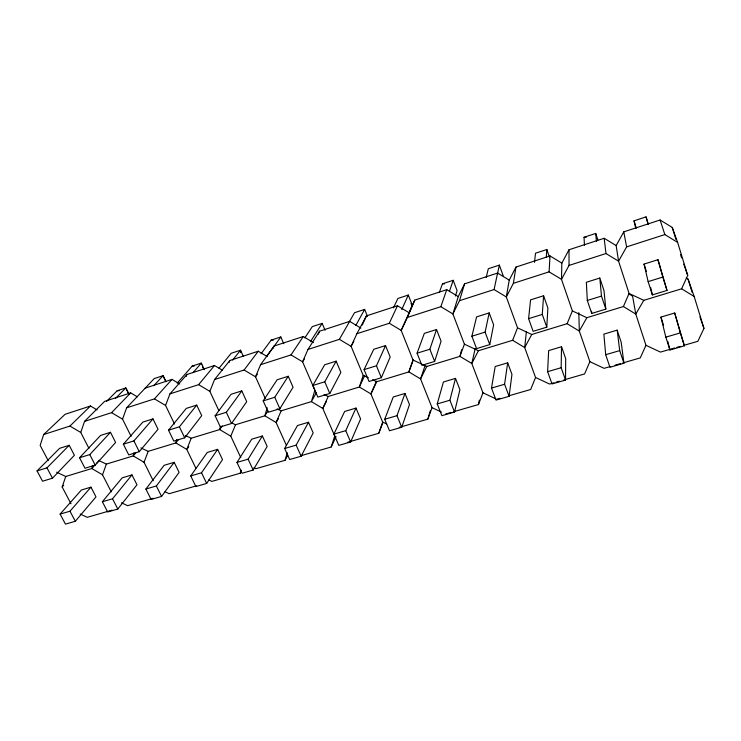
<?xml version="1.0" encoding="UTF-8"?>
<svg xmlns="http://www.w3.org/2000/svg" width="741" height="741" viewBox="0 0 741 741"><rect width="100%" height="100%" fill="white"/><g stroke="black" fill="none" stroke-linecap="round" stroke-linejoin="round"><path stroke-width="1.11" d="M565.531 380.059L565.679 358.57L561.521 346.751L548.646 350.595L547.618 371.676L552.026 383.949L565.531 380.059L561.159 367.721L561.521 346.751M561.835 263.12L561.502 279.376L572.376 310.924L567.115 323.697L531.751 334.478L517.524 327.818L506.307 296.946L509.234 280.126L515.977 267.066L550.026 255.941L561.835 263.12L569.014 249.745L604.165 238.269L616.151 245.567L618.568 261.193L629.072 293.455L623.403 306.542L586.844 317.685L572.376 310.924M546.793 327.161L547.877 307.95L543.588 295.761L530.575 299.864L528.592 318.649L533.14 331.329L546.793 327.161L542.282 314.416L543.588 295.761M569.014 249.745L569.032 265.426L561.502 279.376L549.09 271.845L550.026 255.941M546.274 257.414L546.83 249.504L535.493 253.227L534.53 262.342M526.36 331.977L524.693 347.557L535.558 377.484L530.676 389.497L508.798 395.805M509.095 396.324L511.948 374.39L507.668 362.821L495.192 366.545L491.496 388.071L496.044 400.084L509.095 396.324L504.584 384.246L507.668 362.821M324.123 394.564L328.226 396.491L359.376 387.006L363.192 375.354L351.114 346.371L356.893 333.709L389.303 323.271L401.196 330.421L413.006 360.015L426.77 366.462L459.929 356.356L464.422 344.176L452.899 313.952L459.503 300.679L494.08 289.546L506.307 296.946L513.365 283.34L515.977 267.066M453.26 411.811L478.454 404.558L479.307 400.149M489.764 344.584L493.608 324.845L489.19 312.915L476.593 316.879L471.887 336.219L476.574 348.622L489.764 344.584L485.105 332.125L489.19 312.915M92.495 465.45L91.838 468.525L65.736 476.482L56.603 472.174M494.08 289.546L497.582 273.068L509.234 280.126M497.433 274.114L499.341 265.111L488.319 268.733L486.189 277.486M475.231 348.446L471.795 363.498L482.984 392.813L478.454 404.558M133.954 452.77L133.232 455.91L106.371 464.098L99.174 460.698M454.52 412.042L459.911 389.72L455.511 378.382L443.433 381.986L437.227 403.928L441.895 415.682L454.52 412.042L449.889 400.233L455.511 378.382M176.627 439.728L175.83 442.933L148.181 451.352L140.873 447.907M461.68 349.641L459.929 356.356L471.795 363.498L478.417 350.725L512.652 340.295L524.693 347.557L531.751 334.478M220.559 426.297L219.679 429.567L191.215 438.246L185.343 435.476M208.767 479.909L211.907 481.391L240.167 473.24L241.066 470.081M267.186 407.698L264.852 415.803L235.527 424.741L231.553 422.87M399.288 427.372L427.844 419.137L430.345 410.634M459.503 300.679L464.588 283.84L497.582 273.068M253.95 467.784L255.904 468.701L285.007 460.318L287.295 452.788M458.253 296.604L452.899 313.952L440.839 306.681L407.374 317.454L401.196 330.421L414.765 300.114L446.758 289.666L458.253 296.604L464.588 283.84M434.652 361.432L441.071 341.193L436.532 329.513L424.343 333.357L417.081 353.198L421.898 365.322L434.652 361.432L429.863 349.233L436.532 329.513M455.4 296.011L457.095 290.657L453.186 280.293L442.47 283.812L439.293 292.51M97.09 409.912L90.485 406.003L65.115 414.293L43.673 434.522L40.162 445.387L48.202 460.596M301.216 455.641L331.19 446.999L334.747 436.014L322.78 408.411L311.387 401.622L281.182 410.829L277.143 408.93M425.121 365.424L420.564 378.938L432.031 407.661L427.844 419.137M449.537 291.083L453.186 280.293M71.025 503.76L62.151 486.976L65.736 476.482M88.92 448.342L80.76 432.457L84.548 421.37L104.592 401.4L130.675 392.878L137.354 396.843M401.733 427.251L409.486 404.567L404.975 393.462L393.267 396.954L384.727 419.267L389.507 430.771L401.733 427.251L396.972 415.682L404.975 393.462M347.89 442.192L378.781 433.281L382.643 422.055L370.917 393.906L359.376 387.006L364.739 375.52M440.839 306.681L446.758 289.666M413.006 360.015L408.865 371.917L376.734 381.708L372.566 379.753M111.298 491.894L102.517 474.805L106.371 464.098M131.111 436.347L122.543 419.156L126.628 407.828L154.202 378.595L163.085 375.668L166.012 381.782M413.246 360.033L408.865 371.917L420.564 378.938L426.77 366.462M153.22 480.714L144.041 462.291L148.181 451.352M174.515 424.009L165.558 405.457L169.948 393.879L186.917 374.511L214.51 365.508L222.337 370.167M186.139 376.548L186.917 374.511M378.781 433.281L382.93 422.49M512.652 340.295L517.524 327.818M195.837 468.173L186.778 449.407L191.215 438.246M218.836 410.57L209.86 391.35L214.566 379.522L229.867 360.487L258.257 351.225L267.177 356.551M229.034 362.571L229.867 360.487M240.779 457.595L230.775 436.153L235.527 424.741M313.424 342.574L303.291 336.516L274.059 346.056L260.563 364.711L255.515 376.808L265.269 398.473M273.17 348.177L274.059 346.056M407.374 317.454L414.765 300.114M381.356 377.715L390.183 357.023L385.542 345.584L373.733 349.307L364.09 369.611L369.018 381.476L381.356 377.715L376.447 365.785L385.542 345.584M409.125 312.665L412.302 305.218L408.3 295.048L397.88 298.475L393.415 307.867M578.814 312.646L579.323 331.088L589.864 361.664L584.584 373.955L563.799 379.948M350.623 441.969L360.598 418.961L355.995 408.078L344.639 411.468L333.904 434.115L338.785 445.378L350.623 441.969L345.76 430.651L355.995 408.078M376.447 381.189L370.917 393.906L376.734 381.708M281.182 410.829L276.087 422.49L286.406 445.397M360.876 328.087L349.678 321.362L319.575 331.199L307.978 349.446L302.578 361.821L314.897 390.229L311.387 401.622L316.444 392.545M318.269 334.182L319.575 331.199M401.761 309.571L408.3 295.048M628.646 293.76L632.573 296.15L635.787 314.064L645.957 345.315L640.28 357.903L622.746 362.96M629.072 293.455L643.799 300.327L681.609 288.814L687.722 275.393L677.617 242.39L672.244 227.431L660.092 220.003L623.774 231.859L616.151 245.567M328.226 396.491L322.78 408.411L326.531 401.252M362.275 325.04L366.452 315.888L397.482 305.755L408.828 312.582M331.19 446.999L336.062 436.597M389.303 323.271L397.482 305.755M686.231 277.986L688.074 279.116L694.169 296.465L703.95 328.411L697.846 341.314L683.545 345.436M301.124 456.234L313.184 432.92L308.488 422.25L297.474 425.538L284.674 448.49L289.657 459.531L301.124 456.234L296.159 445.137L308.488 422.25M329.791 393.462L340.879 372.371L336.136 361.163L324.688 364.767L312.813 385.496L317.852 397.111L329.791 393.462L324.771 381.791L336.136 361.163M353.827 341.286L351.114 346.371L339.387 339.341L307.978 349.446M356.893 333.709L366.452 315.888M285.007 460.318L287.74 455.289M355.837 325.382L364.646 309.395L367.499 316.398M586.844 317.685L579.323 331.088L567.115 323.697M623.774 231.859L626.608 246.892L618.568 261.193L605.981 253.533L569.032 265.426M349.483 321.511L354.504 312.73L364.646 309.395M339.387 339.341L349.678 321.362M643.799 300.327L635.787 314.064L623.403 306.542M253.163 470.044L267.168 446.471L262.388 436.004L251.699 439.191L236.981 462.421L242.048 473.249L253.163 470.044L248.115 459.17L262.388 436.004M278.486 418.535L276.087 422.49L264.852 415.803L267.955 410.922M240.167 473.24L241.362 471.295M279.876 408.717L293.075 387.247L288.24 376.261L277.143 379.762L263.185 400.872L268.316 412.246L279.876 408.717L274.763 397.278L288.24 376.261M304.338 359.024L302.578 361.821L291.009 354.911L260.563 364.711M310.423 341.666L322.168 323.363L325.067 330.236M304.829 337.905L312.294 326.614L322.168 323.363M206.665 483.447L222.504 459.624L217.65 449.352L207.267 452.445L190.733 475.935L195.893 486.55L206.665 483.447L201.533 472.777L217.65 449.352M291.009 354.911L303.291 336.516M231.535 423.491L246.716 401.668L241.798 390.905L231.025 394.295L215.112 415.757L220.336 426.909L231.535 423.491L226.329 412.283L241.798 390.905M222.254 425.955L219.679 429.567L230.775 436.153M257.46 374.085L255.515 376.808L244.104 370.009L214.566 379.522M266.686 356.495L280.811 336.96L283.766 343.722M161.566 496.433L179.118 472.397L174.191 462.319L164.113 465.32L145.884 489.041L151.108 499.443L161.566 496.433L156.36 485.976L174.191 462.319M261.082 353.763L271.206 340.119L280.811 336.96M187.445 448.518L188.77 446.74M244.104 370.009L258.257 351.225M184.685 437.801L201.719 415.673L196.726 405.105L186.278 408.402L168.522 430.188L173.829 441.117L184.685 437.801L179.396 426.825L196.726 405.105M178.562 439.422L175.83 442.933L186.778 449.407M117.8 509.039L136.974 484.809L131.981 474.916L122.182 477.834L102.36 501.75L107.658 511.966L117.8 509.039L112.521 498.786L131.981 474.916M232.655 360.089L240.538 350.206L243.391 356.523M219.003 368.24L231.183 353.281L240.538 350.206L240.668 352.651M169.948 393.879L198.607 384.653L214.51 365.508M139.271 451.677L158.037 429.261L152.979 418.897L142.828 422.101L123.367 444.183L128.739 454.891L139.271 451.677L133.908 440.914L152.979 418.897M136.103 452.501L133.232 455.91L144.041 462.291M75.323 521.284L95.997 496.878L90.948 487.152L81.417 489.996L60.104 514.097L65.458 524.119L75.323 521.284L69.978 511.216L90.948 487.152M193.031 372.667L201.311 363.099L204.201 369.314M177.182 383.134L192.197 366.1L201.311 363.099L201.635 364.637M95.219 465.135L115.615 442.47L110.492 432.299L100.628 435.402L79.556 457.753L85.002 468.256L95.219 465.135L89.791 454.585L110.492 432.299M126.628 407.828L154.452 398.871L171.995 379.392L179.73 383.977M94.829 465.209L91.838 468.525L102.517 474.805M96.321 463.551L99.303 460.244M62.151 486.976L63.717 485.281M153.702 385.765L163.085 375.668L165.549 381.096M52.472 478.195L74.396 455.298L69.209 445.304L59.632 448.324L37.05 470.915L42.552 481.224L52.472 478.195L46.979 467.84L69.209 445.304M84.548 421.37L111.576 412.672L130.675 392.878M115.364 398.519L125.822 387.923L128.962 394.129M106.528 401.409L117.161 390.776L125.822 387.923L128.786 393.934M43.673 434.522L69.932 426.075L90.485 406.003M584.454 245.271L584.038 237.268L595.708 233.424L597.885 240.01M635.806 228.515L634.018 220.837L646.041 216.881L648.273 224.004M145.18 388.145L171.995 379.392M513.365 283.34L549.09 271.845M626.608 246.892L664.844 234.582L677.617 242.39M599.821 278.042L586.363 282.275L587.307 300.466L591.707 313.443L605.842 309.117L603.971 290.5L599.821 278.042L601.479 296.076L605.842 309.117M644.059 264.092L657.98 259.702L667.011 290.435L652.367 294.909L648.134 281.617L644.059 264.092L646.421 271.484M37.05 470.915L46.979 467.84M79.556 457.753L89.791 454.585M123.367 444.183L133.908 440.914M168.522 430.188L179.396 426.825M215.112 415.757L226.329 412.283M263.185 400.872L274.763 397.278M312.813 385.496L324.771 381.791M364.09 369.611L376.447 365.785M417.081 353.198L429.863 349.233M471.887 336.219L485.105 332.125M528.592 318.649L542.282 314.416M587.307 300.466L601.479 296.076M648.134 281.617L662.825 277.069L657.98 259.702M617.17 330.153L603.859 334.126L605.693 354.707L609.954 367.267L623.931 363.238L621.19 342.222L617.17 330.153L619.708 350.613L623.931 363.238M660.935 317.102L674.69 312.989L684.397 345.815L669.92 349.993L665.826 337.146L660.935 317.102L663.538 325.28M60.104 514.097L69.978 511.216M102.36 501.75L112.521 498.786M145.884 489.041L156.36 485.976M190.733 475.935L201.533 472.777M236.981 462.421L248.115 459.17M284.674 448.49L296.159 445.137M333.904 434.115L345.76 430.651M384.727 419.267L396.972 415.682M437.227 403.928L449.889 400.233M491.496 388.071L504.584 384.246M547.618 371.676L561.159 367.721M605.693 354.707L619.708 350.613M665.826 337.146L680.34 332.904L684.397 345.815M112.086 510.16L87.216 517.329L80.204 514.022M153.192 498.313L127.609 505.686L121.515 502.815M196.624 485.79L169.161 493.71L165.039 491.765M445.6 414.024L451.074 412.45M496.766 399.279L500.045 398.325M553.953 382.791L549.581 384.051L535.558 377.484M556.139 382.161L559.427 381.217M610.686 366.434L604.11 368.333L589.864 361.664M615.076 365.174L620.55 363.59M674.755 347.964L660.463 352.086L645.957 345.315M676.95 347.334L680.247 346.38M117.161 390.776L119.282 390.674M192.197 366.1L194.244 366.035M271.206 340.119L273.457 340.1M442.47 283.812L444.489 283.905M584.038 237.268L586.14 237.5M464.422 344.176L478.417 350.725M482.984 392.813L495.785 398.815M363.192 375.354L368.397 377.799M432.031 407.661L441.423 412.07M382.643 422.055L386.756 423.982M111.576 412.672L122.543 419.156M69.932 426.075L80.76 432.457M154.452 398.871L165.558 405.457M198.607 384.653L209.86 391.35M681.609 288.814L694.169 296.465M410.894 303.653L412.302 305.218M202.46 366.823L204.053 369.62M499.341 265.111L503.167 275.671M683.721 264.092L687.722 275.393M699.967 316.963L703.95 328.411M546.83 249.504L549.442 257.034M660.092 220.003L664.844 234.582M634.018 220.837L636.269 227.922M662.825 277.069L667.011 290.435M672.244 227.431L675.903 239.389M680.571 254.608L681.563 257.868M688.074 279.116L692.085 292.213M674.69 312.989L680.34 332.904M646.041 216.881L648.162 224.486M667.78 341.305L669.92 349.993M650.607 287.434L652.367 294.909M604.165 238.269L605.981 253.533M595.708 233.424L596.44 241.353M591.568 311.229L591.707 313.443"/></g></svg>
